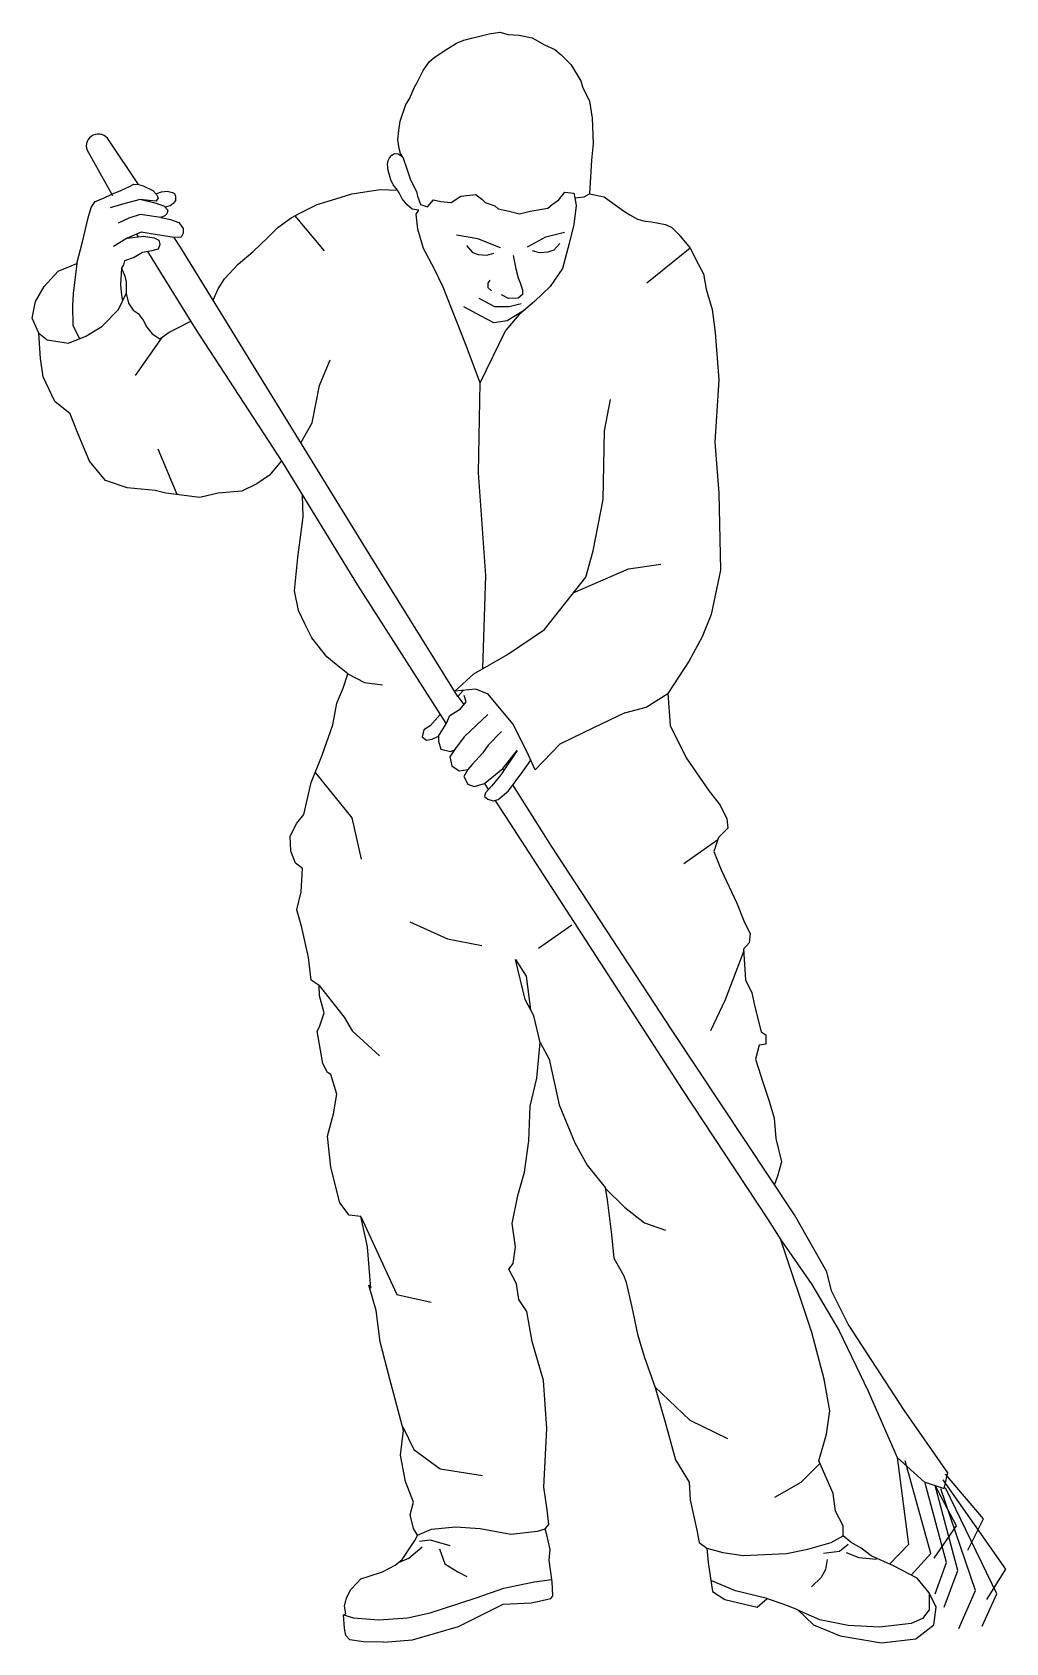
# Model space of a CAD drawing. Extents: x -0.67 to 0.4, y 0 to 1.77.
import ezdxf

# ---------------------------------------------------------------- set-up
doc = ezdxf.new("R2010")
doc.units = 0
doc.header["$MEASUREMENT"] = 0

msp = doc.modelspace()

# ---------------------------------------------------------------- linework, layer by layer
for p, q in [((-0.0421, 1.3302), (-0.0352, 1.3647)), ((-0.0434, 1.2545), (-0.0421, 1.3302)), ((-0.0545, 1.1981), (-0.0434, 1.2545)), ((-0.0627, 1.1692), (-0.0545, 1.1981)), ((-0.1082, 1.1113), (-0.0627, 1.1692)), ((-0.1487, 1.084), (-0.1082, 1.1113)), ((-0.1858, 1.0627), (-0.1487, 1.084)), ((-0.2069, 1.0434), (-0.1858, 1.0627)), ((-0.1835, 1.0458), (-0.2069, 1.0434)), ((-0.17, 1.0402), (-0.1835, 1.0458)), ((-0.143, 1.0076), (-0.17, 1.0402)), ((-0.0196, 1.0196), (-0.0542, 1.0031)), ((-0.1273, 0.9773), (-0.143, 1.0076)), ((-0.0542, 1.0031), (-0.0913, 0.9852)), ((-0.1183, 0.9571), (-0.1273, 0.9773)), ((-0.0913, 0.9852), (-0.1183, 0.9571))]:
    msp.add_line(p, q)
for points in [[(-0.387, 1.5647), (-0.3781, 1.5695), (-0.3584, 1.5795), (-0.3377, 1.5857), (-0.3202, 1.5912), (-0.2891, 1.596), (-0.2698, 1.595), (-0.2747, 1.6009), (-0.2773, 1.6064), (-0.28, 1.6168), (-0.2808, 1.6237), (-0.2802, 1.6277), (-0.2786, 1.6307), (-0.2761, 1.6338), (-0.2731, 1.6355), (-0.2692, 1.6351), (-0.2662, 1.6332), (-0.2641, 1.6313), (-0.2666, 1.6353), (-0.2679, 1.6408), (-0.2696, 1.6505), (-0.2685, 1.6608), (-0.2671, 1.6709), (-0.2607, 1.6895), (-0.2568, 1.6957), (-0.2515, 1.7077), (-0.2477, 1.7144), (-0.2415, 1.7269), (-0.2348, 1.7369), (-0.23, 1.7407), (-0.2185, 1.7484), (-0.2108, 1.7532), (-0.2051, 1.757), (-0.1969, 1.7604), (-0.1883, 1.7623), (-0.1806, 1.7642), (-0.1691, 1.7671), (-0.1571, 1.769), (-0.148, 1.7666), (-0.136, 1.7656), (-0.1217, 1.7628), (-0.1082, 1.7551), (-0.0967, 1.7498), (-0.0895, 1.7441), (-0.079, 1.7336), (-0.068, 1.7154), (-0.0661, 1.7087), (-0.0584, 1.6929), (-0.0555, 1.6742), (-0.0544, 1.6463), (-0.0563, 1.6281), (-0.0583, 1.591), (-0.0422, 1.5877), (-0.0328, 1.5807), (-0.0199, 1.5716), (-0.0139, 1.568), (-0.0055, 1.5632), (0.0029, 1.5608), (0.0098, 1.5601), (0.0252, 1.5572), (0.032, 1.5541), (0.0397, 1.5464), (0.0522, 1.5311), (0.0613, 1.5139), (0.067, 1.5029), (0.0699, 1.4861), (0.0767, 1.4639), (0.0798, 1.4384), (0.0839, 1.3864), (0.0797, 1.3175), (0.0838, 1.2614), (0.0858, 1.1768), (0.0756, 1.1278), (0.0654, 1.1034), (0.0511, 1.0768), (0.0276, 1.0411), (0.0276, 1.0411), (0.0304, 1.0059), (0.0478, 0.9702), (0.0733, 0.9334), (0.0855, 0.9182), (0.0927, 0.9029), (0.0937, 0.8927), (0.0835, 0.8825), (0.0784, 0.8672), (0.0866, 0.8468), (0.1039, 0.8101), (0.1122, 0.789), (0.1183, 0.7768), (0.1173, 0.7666), (0.1112, 0.7595), (0.1132, 0.7258), (0.1204, 0.7115), (0.1235, 0.6962), (0.1306, 0.6687), (0.1357, 0.6652), (0.1357, 0.655), (0.1285, 0.6539), (0.1244, 0.6386), (0.1326, 0.6121), (0.1394, 0.5921), (0.1449, 0.5736), (0.1466, 0.551), (0.1529, 0.5255), (0.1487, 0.5095), (0.1451, 0.5005)], [(-0.6117, 1.639), (-0.5838, 1.5893)], [(-0.2641, 1.6313), (-0.2594, 1.6174), (-0.2557, 1.6065), (-0.2488, 1.5938), (-0.2479, 1.5884), (-0.2444, 1.5795), (-0.2368, 1.5768), (-0.2303, 1.5844), (-0.2223, 1.5826), (-0.2107, 1.5815), (-0.2002, 1.5884), (-0.1838, 1.5905), (-0.1769, 1.5851), (-0.1733, 1.5815), (-0.1628, 1.5779), (-0.1591, 1.5746), (-0.147, 1.5718), (-0.1355, 1.5692), (-0.1239, 1.5718), (-0.1044, 1.5754), (-0.0996, 1.5794), (-0.0923, 1.5846), (-0.0857, 1.593), (-0.0759, 1.5917)], [(-0.5846, 1.5907), (-0.5744, 1.5949), (-0.5651, 1.599), (-0.5602, 1.6016), (-0.5551, 1.6015), (-0.5498, 1.5998), (-0.5394, 1.5949), (-0.5353, 1.5905), (-0.5334, 1.5868), (-0.5356, 1.583), (-0.5433, 1.5839), (-0.5531, 1.5849), (-0.5725, 1.5797), (-0.5863, 1.5756)], [(-0.3977, 1.297), (-0.4108, 1.2812), (-0.4247, 1.2719), (-0.4414, 1.2636), (-0.4673, 1.2617), (-0.4877, 1.2567), (-0.5248, 1.2617), (-0.5368, 1.2645), (-0.5674, 1.2673), (-0.5915, 1.2756), (-0.6091, 1.2969), (-0.6221, 1.3284), (-0.6304, 1.3487), (-0.6471, 1.3626), (-0.6601, 1.3895), (-0.6628, 1.4098), (-0.6647, 1.4376), (-0.6721, 1.4543), (-0.6684, 1.4726), (-0.6591, 1.4892), (-0.6434, 1.5059), (-0.623, 1.5142), (-0.6168, 1.5384), (-0.6105, 1.5648), (-0.6072, 1.576), (-0.6027, 1.5827), (-0.5945, 1.586), (-0.5846, 1.5907)], [(-0.552, 1.5848), (-0.5371, 1.5812), (-0.5271, 1.5778), (-0.5226, 1.573), (-0.5237, 1.5689), (-0.526, 1.5667), (-0.5305, 1.5649), (-0.5531, 1.5682), (-0.5658, 1.5644), (-0.5774, 1.5589)], [(-0.5423, 1.5824), (-0.5433, 1.5839)], [(-0.5358, 1.591), (-0.5299, 1.5932), (-0.5236, 1.594), (-0.5178, 1.5927), (-0.5154, 1.5914), (-0.5144, 1.5885), (-0.5144, 1.5837), (-0.517, 1.5803), (-0.5202, 1.5777), (-0.5256, 1.5762)], [(-0.1788, 1.383), (-0.1951, 1.4259), (-0.2197, 1.4883), (-0.229, 1.5083), (-0.2413, 1.5307), (-0.2474, 1.5522), (-0.2492, 1.5688), (-0.2463, 1.5731), (-0.2539, 1.5742), (-0.2594, 1.5789), (-0.2648, 1.5855), (-0.2681, 1.592), (-0.2698, 1.595)], [(-0.0746, 1.5868), (-0.0733, 1.5784), (-0.0757, 1.5574), (-0.0807, 1.5363), (-0.0882, 1.509), (-0.1018, 1.4892), (-0.1192, 1.4724), (-0.1359, 1.4582), (-0.1506, 1.441)], [(-0.0759, 1.5917), (-0.0746, 1.5868), (-0.0642, 1.5878), (-0.0583, 1.591)], [(-0.5306, 1.5651), (-0.52, 1.5629), (-0.5159, 1.5615), (-0.5107, 1.5596), (-0.5058, 1.5529), (-0.5058, 1.5477), (-0.5081, 1.5432), (-0.5158, 1.5429), (-0.5368, 1.5462), (-0.552, 1.5488), (-0.5677, 1.5421), (-0.5826, 1.5332)], [(-0.5305, 1.5649), (-0.5306, 1.5651)], [(-0.4728, 1.474), (-0.4674, 1.4865), (-0.4603, 1.4976), (-0.4454, 1.5136), (-0.4289, 1.5276), (-0.4129, 1.5425), (-0.4015, 1.554), (-0.387, 1.5647), (-0.387, 1.5647), (-0.387, 1.5647)], [(-0.3829, 1.5669), (-0.3506, 1.5282)], [(-0.5677, 1.5421), (-0.5494, 1.5443), (-0.5379, 1.5425), (-0.5327, 1.5399), (-0.5315, 1.5354), (-0.5334, 1.5302), (-0.5405, 1.5283), (-0.5505, 1.5265), (-0.5598, 1.5209), (-0.5703, 1.5172), (-0.5717, 1.5129), (-0.5739, 1.5092), (-0.5702, 1.5006), (-0.5687, 1.4939), (-0.5687, 1.4812), (-0.5661, 1.4708), (-0.5609, 1.463), (-0.5553, 1.4593), (-0.5501, 1.4519), (-0.546, 1.4444), (-0.54, 1.437), (-0.5315, 1.4314), (-0.5214, 1.4388), (-0.5132, 1.4429), (-0.4976, 1.4509)], [(-0.5572, 1.5466), (-0.5554, 1.5436)], [(-0.2034, 1.0377), (-0.3012, 1.1946), (-0.5087, 1.5325), (-0.5158, 1.5429)], [(-0.1566, 1.5317), (-0.1813, 1.5414), (-0.2048, 1.5454)], [(-0.1267, 1.5328), (-0.1066, 1.5437), (-0.0859, 1.5489)], [(-0.5453, 1.5275), (-0.4927, 1.4429), (-0.3966, 1.2953), (-0.3138, 1.1604), (-0.2228, 1.018)], [(-0.1939, 1.534), (-0.1874, 1.5264), (-0.1809, 1.5243), (-0.1715, 1.5235), (-0.1639, 1.5257)], [(-0.0913, 1.5365), (-0.0978, 1.5289), (-0.1043, 1.5268), (-0.1137, 1.526), (-0.1214, 1.5282)], [(0.0522, 1.5311), (0.0048, 1.4927)], [(-0.623, 1.5142), (-0.627, 1.4815), (-0.6279, 1.4678), (-0.6272, 1.4463), (-0.62, 1.4316)], [(-0.5739, 1.5092), (-0.575, 1.4907), (-0.5738, 1.4794), (-0.5726, 1.4733)], [(-0.1424, 1.5233), (-0.1395, 1.5085), (-0.1369, 1.4985), (-0.135, 1.493), (-0.1321, 1.4852), (-0.1324, 1.4801), (-0.1372, 1.4762), (-0.1475, 1.476), (-0.1553, 1.4798)], [(-0.1681, 1.4962), (-0.1703, 1.4929), (-0.1706, 1.4878), (-0.1664, 1.4841)], [(-0.6647, 1.4376), (-0.6556, 1.4305), (-0.6323, 1.4265), (-0.6131, 1.4345), (-0.5955, 1.4449), (-0.5772, 1.4637), (-0.5687, 1.4812)], [(-0.1803, 1.4761), (-0.1631, 1.467), (-0.1471, 1.4671), (-0.1339, 1.4702)], [(-0.1302, 1.463), (-0.1492, 1.4514), (-0.1638, 1.4491), (-0.1779, 1.4564), (-0.1967, 1.4666), (-0.1967, 1.4666)], [(-0.1758, 1.0684), (-0.1726, 1.1708), (-0.1808, 1.2839), (-0.1788, 1.383), (-0.1506, 1.441)], [(-0.5293, 1.433), (-0.5589, 1.3912)], [(-0.3764, 1.3169), (-0.3637, 1.3388), (-0.3559, 1.3799), (-0.3441, 1.4083)], [(-0.5124, 1.26), (-0.5335, 1.31)], [(-0.2852, -0.0032), (-0.3072, -0.0031), (-0.3224, -0.0009), (-0.3267, 0.0041), (-0.3282, 0.012), (-0.3295, 0.0266), (-0.3269, 0.028), (-0.3281, 0.0364), (-0.3261, 0.0454), (-0.3211, 0.0547), (-0.3144, 0.0618), (-0.3101, 0.0662), (-0.3021, 0.0691), (-0.2863, 0.0741), (-0.2725, 0.0813), (-0.2646, 0.0878), (-0.2574, 0.0986), (-0.2501, 0.1095), (-0.248, 0.1145), (-0.2523, 0.1217), (-0.2559, 0.1369), (-0.2523, 0.1506), (-0.261, 0.1737), (-0.2667, 0.2024), (-0.2631, 0.2298), (-0.2783, 0.2861), (-0.2891, 0.3272), (-0.2935, 0.3619), (-0.3014, 0.3897), (-0.2992, 0.3865), (-0.3029, 0.4319), (-0.3101, 0.4651), (-0.3231, 0.4666), (-0.3332, 0.4803), (-0.3433, 0.5197), (-0.3469, 0.5536), (-0.3404, 0.5782), (-0.3368, 0.5998), (-0.3433, 0.6215), (-0.3469, 0.6236), (-0.352, 0.6337), (-0.3585, 0.6691), (-0.3556, 0.6741), (-0.3505, 0.6893), (-0.3556, 0.7081), (-0.3563, 0.7196), (-0.365, 0.7254), (-0.3679, 0.7503), (-0.3751, 0.7835), (-0.3809, 0.803), (-0.3758, 0.8225), (-0.3744, 0.8485), (-0.3823, 0.8543), (-0.3874, 0.8673), (-0.3881, 0.8838), (-0.3809, 0.8983), (-0.373, 0.9077), (-0.365, 0.9429), (-0.3527, 0.9732), (-0.3412, 1.0064), (-0.3368, 1.0303), (-0.3296, 1.0469), (-0.3246, 1.0627), (-0.3376, 1.0728), (-0.3477, 1.0815), (-0.3643, 1.1024), (-0.3715, 1.1169), (-0.3788, 1.1324), (-0.3832, 1.1541), (-0.3796, 1.1909), (-0.3738, 1.2356), (-0.3745, 1.2592)], [(-0.0765, 1.1517), (-0.0155, 1.1781), (0.0201, 1.1832)], [(-0.3246, 1.0627), (-0.3061, 1.0532), (-0.2863, 1.0505), (-0.2863, 1.0505)], [(-0.2247, 0.9941), (-0.2162, 1.0077), (-0.2121, 1.0167), (-0.2007, 1.0243), (-0.1944, 1.0318), (-0.1963, 1.0388)], [(-0.1977, 1.0444), (-0.2034, 1.0377)], [(-0.2034, 1.0377), (-0.1968, 1.029)], [(-0.0196, 1.0196), (0.004, 1.0261), (0.0276, 1.0411)], [(-0.2228, 1.018), (-0.2341, 1.0054), (-0.241, 1.001), (-0.2429, 0.9934), (-0.2379, 0.9897), (-0.2316, 0.9909), (-0.2247, 0.9941), (-0.2247, 0.9884), (-0.2221, 0.9796), (-0.2114, 0.9771), (-0.207, 0.979), (-0.2121, 0.9714), (-0.2102, 0.9613), (-0.202, 0.9557), (-0.1926, 0.9575), (-0.1969, 0.9497), (-0.1924, 0.9411), (-0.1856, 0.9387), (-0.1741, 0.9419), (-0.1539, 0.9585), (-0.1383, 0.9783), (-0.156, 0.9513), (-0.1661, 0.9393), (-0.173, 0.9318), (-0.174, 0.9275), (-0.1706, 0.9245), (-0.1646, 0.923), (-0.159, 0.9244), (-0.1478, 0.9337), (-0.132, 0.9551), (-0.123, 0.9677)], [(-0.2228, 1.018), (-0.2162, 1.0077)], [(-0.1705, 1.018), (-0.1834, 1.0057), (-0.1963, 0.9934), (-0.207, 0.979)], [(-0.1554, 0.9991), (-0.17, 0.9842), (-0.1761, 0.9758), (-0.1875, 0.9629), (-0.1926, 0.9575)], [(-0.1527, 0.9564), (-0.1539, 0.9585)], [(-0.3606, 0.9539), (-0.3202, 0.9042), (-0.31, 0.8586)], [(-0.1741, 0.9419), (-0.1699, 0.9352)], [(0.2804, 0.1999), (0.3101, 0.1733), (0.3322, 0.1659), (0.3359, 0.1831), (0.2879, 0.252), (0.2263, 0.3467), (0.2079, 0.3836), (0.2029, 0.4045), (0.1672, 0.4672), (0.0324, 0.6699), (-0.1005, 0.8728), (-0.1428, 0.9405)], [(-0.1627, 0.9235), (-0.1463, 0.8984), (-0.0341, 0.7255), (0.0435, 0.605), (0.1374, 0.4626), (0.1521, 0.4396)], [(0.0827, 0.88), (0.0455, 0.8535)], [(-0.2562, 0.7898), (-0.2148, 0.7709), (-0.1771, 0.7637)], [(-0.0781, 0.7858), (-0.1145, 0.7603)], [(-0.1129, 0.6569), (-0.1197, 0.6861), (-0.1293, 0.7043), (-0.14, 0.7481), (-0.1282, 0.73), (-0.1233, 0.6929)], [(0.1113, 0.7578), (0.091, 0.7037), (0.0746, 0.6697)], [(-0.3563, 0.7196), (-0.3286, 0.6848), (-0.3198, 0.6697), (-0.2896, 0.642)], [(-0.2852, -0.0032), (-0.2532, -0.0008), (-0.2027, 0.014), (-0.1534, 0.0386), (-0.1227, 0.0398), (-0.1105, 0.0424), (-0.1012, 0.0447), (-0.0989, 0.0478), (-0.0997, 0.0631), (-0.1029, 0.087), (-0.1018, 0.0988), (-0.1055, 0.1148), (-0.1074, 0.1216), (-0.1034, 0.1263), (-0.1052, 0.1423), (-0.1089, 0.1673), (-0.1055, 0.2317), (-0.1092, 0.2846), (-0.1215, 0.3276), (-0.1276, 0.3608), (-0.1363, 0.374), (-0.1387, 0.3912), (-0.1473, 0.4072), (-0.1424, 0.4134), (-0.1399, 0.4318), (-0.1436, 0.4576), (-0.1375, 0.4884), (-0.1301, 0.5142), (-0.1252, 0.5487), (-0.1239, 0.5868), (-0.1166, 0.6175), (-0.1129, 0.6569), (-0.103, 0.6384), (-0.0919, 0.588), (-0.0747, 0.5462), (-0.0611, 0.5216), (-0.0414, 0.497), (-0.039, 0.4835), (-0.0341, 0.4453), (-0.0316, 0.4195), (-0.0205, 0.3998), (-0.0181, 0.3925), (-0.0119, 0.3654), (-0.0057, 0.3359), (0.0016, 0.3113), (0.014, 0.2769), (0.025, 0.2387), (0.0363, 0.1974), (0.0511, 0.1728), (0.0523, 0.1532), (0.0597, 0.1199), (0.0621, 0.1064), (0.0708, 0.1003), (0.072, 0.0843), (0.0769, 0.0523), (0.0905, 0.0437), (0.1262, 0.0351), (0.1372, 0.0449), (0.1545, 0.0388), (0.1705, 0.0326), (0.188, 0.0158), (0.2177, 0.0038), (0.263, -0.004), (0.301, 0.0002), (0.3206, 0.0156), (0.3232, 0.0351), (0.3156, 0.0511), (0.3022, 0.0671), (0.2764, 0.0806), (0.2517, 0.0917), (0.2407, 0.1003), (0.2296, 0.1064), (0.221, 0.1138), (0.221, 0.1249), (0.2124, 0.1409), (0.2099, 0.1605), (0.1939, 0.1962), (0.2025, 0.2257), (0.2062, 0.2515), (0.2, 0.286), (0.1865, 0.3376), (0.1521, 0.4396), (0.1865, 0.3904), (0.2164, 0.3394), (0.2484, 0.273), (0.2804, 0.1999), (0.2927, 0.104), (0.2717, 0.0827)], [(-0.0413, 0.4963), (-0.02, 0.4755), (0.0022, 0.4581), (0.0251, 0.4502)], [(-0.3101, 0.4651), (-0.2707, 0.3795), (-0.2329, 0.3708)], [(0.0136, 0.2778), (0.0519, 0.241), (0.0935, 0.2209)], [(-0.2641, 0.2336), (-0.2518, 0.2089), (-0.2228, 0.1875), (-0.1762, 0.18)], [(0.2957, 0.0705), (0.3174, 0.0942), (0.2891, 0.1962)], [(0.1951, 0.1934), (0.1742, 0.1723), (0.1452, 0.1559)], [(0.358, 0.0978), (0.3753, 0.1323), (0.3334, 0.1815)], [(0.3223, 0.0499), (0.3346, 0.0843), (0.3112, 0.1716)], [(0.3211, 0.0892), (0.3457, 0.1249), (0.3223, 0.1692)], [(0.3322, 0.0351), (0.3469, 0.0757), (0.3223, 0.1692)], [(0.3482, 0.0118), (0.3666, 0.0536), (0.3285, 0.1655)], [(0.379, 0.0437), (0.3999, 0.0769), (0.3309, 0.1753)], [(0.374, 0.0142), (0.39, 0.0499), (0.3334, 0.1667)], [(-0.248, 0.1145), (-0.2324, 0.121), (-0.206, 0.1238), (-0.179, 0.1217), (-0.145, 0.1155), (-0.1159, 0.119), (-0.1074, 0.1216)], [(-0.2455, 0.1079), (-0.2338, 0.1093), (-0.2123, 0.103)], [(0.0708, 0.1003), (0.0884, 0.0954), (0.1106, 0.092), (0.1584, 0.0941), (0.182, 0.0989), (0.2076, 0.1062), (0.221, 0.1138)], [(-0.2688, 0.0843), (-0.2573, 0.0892), (-0.2428, 0.1017)], [(-0.2236, 0.0993), (-0.2178, 0.083), (-0.2033, 0.074), (-0.1936, 0.0691)], [(0.1993, 0.0948), (0.2169, 0.0967), (0.2264, 0.1046)], [(0.2243, 0.0954), (0.2381, 0.0899), (0.2577, 0.0879)], [(0.2032, 0.0878), (0.2014, 0.0767), (0.1965, 0.0677), (0.1861, 0.0574)], [(-0.3295, 0.0266), (-0.3184, 0.0236), (-0.2906, 0.0213), (-0.2587, 0.0234), (-0.2338, 0.0289), (-0.1832, 0.0456), (-0.1527, 0.056), (-0.1194, 0.0629), (-0.1001, 0.0656)], [(0.1372, 0.0449), (0.1023, 0.0532), (0.075, 0.0647)], [(0.3156, 0.0511), (0.3155, 0.0321), (0.3081, 0.0227), (0.2956, 0.0172), (0.261, 0.013), (0.2263, 0.0151), (0.1951, 0.0214), (0.171, 0.032)]]:
    msp.add_lwpolyline(points)
msp.add_lwpolyline([(-0.5551, 1.6015), (-0.5878, 1.6501, 0.925986), (-0.6117, 1.639)], format="xyb")

doc.saveas('drawing.dxf')
